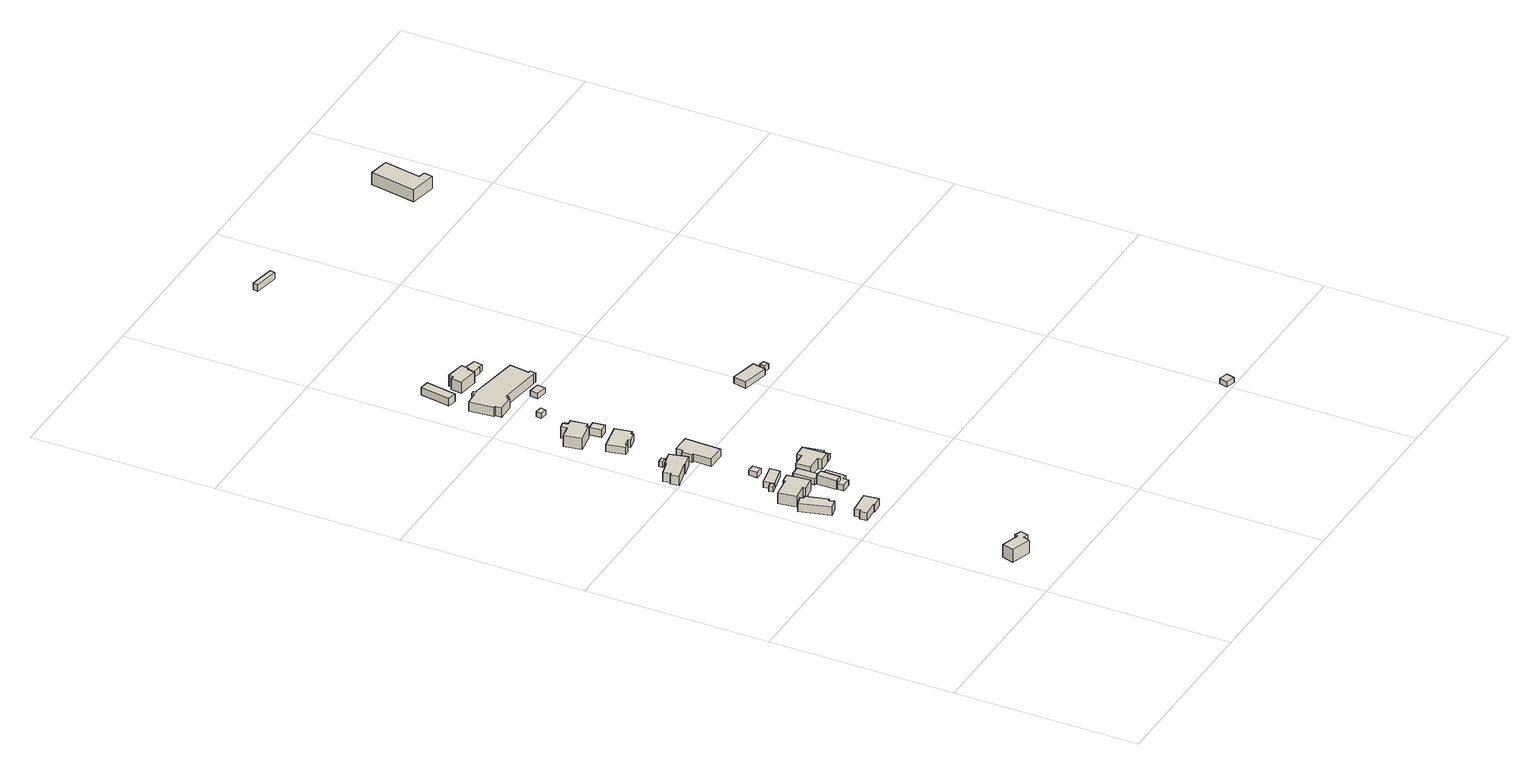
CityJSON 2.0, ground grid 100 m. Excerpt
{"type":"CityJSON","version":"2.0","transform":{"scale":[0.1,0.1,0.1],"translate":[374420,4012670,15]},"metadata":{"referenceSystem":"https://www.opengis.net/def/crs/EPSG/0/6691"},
"CityObjects":{
"building1":{"type":"Building","attributes":{"枝番":1,"利根川水系渡良瀬川洪水浸水想定区域（計画規模）.規模":"L1","利根川水系渡良瀬川洪水浸水想定区域（計画規模）.浸水ランク":"1","利根川水系渡良瀬川洪水浸水想定区域（計画規模）.浸水深":0.05,"利根川水系渡良瀬川洪水浸水想定区域（計画規模）.継続時間":4,"利根川水系渡良瀬川洪水浸水想定区域（想定最大規模）.規模":"L2","利根川水系渡良瀬川洪水浸水想定区域（想定最大規模）.浸水ランク":"2","利根川水系渡良瀬川洪水浸水想定区域（想定最大規模）.浸水深":1.42,"利根川水系渡良瀬川洪水浸水想定区域（想定最大規模）.継続時間":180.5,"利根川水系利根川洪水浸水想定区域（計画規模）.規模":"L1","利根川水系利根川洪水浸水想定区域（計画規模）.浸水ランク":"2","利根川水系利根川洪水浸水想定区域（計画規模）.浸水深":2.4,"利根川水系利根川洪水浸水想定区域（想定最大規模）.規模":"L2","利根川水系利根川洪水浸水想定区域（想定最大規模）.浸水ランク":"3","利根川水系利根川洪水浸水想定区域（想定最大規模）.浸水深":4.63,"usage":"411","measuredHeight":15.8,"BuildingDetails.prefecture":"10","BuildingDetails.city":"10207","BuildingDetails.surveyYear":2016},"geometry":[{"type":"Solid","lod":"1","boundaries":[[[[0,1,2,3,4,5,6,7]],[[6,8,9,7]],[[5,10,8,6]],[[4,11,10,5]],[[3,12,11,4]],[[2,13,12,3]],[[1,14,13,2]],[[0,15,14,1]],[[7,9,15,0]],[[8,10,11,12,13,14,15,9]]]]}]},
"building2":{"type":"Building","attributes":{"枝番":1,"利根川水系渡良瀬川洪水浸水想定区域（計画規模）.規模":"L1","利根川水系渡良瀬川洪水浸水想定区域（計画規模）.浸水ランク":"1","利根川水系渡良瀬川洪水浸水想定区域（計画規模）.浸水深":0.26,"利根川水系渡良瀬川洪水浸水想定区域（想定最大規模）.規模":"L2","利根川水系渡良瀬川洪水浸水想定区域（想定最大規模）.浸水ランク":"2","利根川水系渡良瀬川洪水浸水想定区域（想定最大規模）.浸水深":1.72,"利根川水系渡良瀬川洪水浸水想定区域（想定最大規模）.継続時間":141,"利根川水系利根川洪水浸水想定区域（計画規模）.規模":"L1","利根川水系利根川洪水浸水想定区域（計画規模）.浸水ランク":"2","利根川水系利根川洪水浸水想定区域（計画規模）.浸水深":2.7,"利根川水系利根川洪水浸水想定区域（想定最大規模）.規模":"L2","利根川水系利根川洪水浸水想定区域（想定最大規模）.浸水ランク":"3","利根川水系利根川洪水浸水想定区域（想定最大規模）.浸水深":4.93,"usage":"411","measuredHeight":5.3,"BuildingDetails.prefecture":"10","BuildingDetails.city":"10207","BuildingDetails.surveyYear":2016},"geometry":[{"type":"Solid","lod":"1","boundaries":[[[[16,17,18,19,20,21,22,23]],[[22,24,25,23]],[[21,26,24,22]],[[20,27,26,21]],[[19,28,27,20]],[[18,29,28,19]],[[17,30,29,18]],[[16,31,30,17]],[[23,25,31,16]],[[24,26,27,28,29,30,31,25]]]]}]},
"building3":{"type":"Building","attributes":{"枝番":1,"利根川水系渡良瀬川洪水浸水想定区域（計画規模）.規模":"L1","利根川水系渡良瀬川洪水浸水想定区域（計画規模）.浸水ランク":"1","利根川水系渡良瀬川洪水浸水想定区域（計画規模）.浸水深":0.28,"利根川水系渡良瀬川洪水浸水想定区域（計画規模）.継続時間":3.5,"利根川水系渡良瀬川洪水浸水想定区域（想定最大規模）.規模":"L2","利根川水系渡良瀬川洪水浸水想定区域（想定最大規模）.浸水ランク":"2","利根川水系渡良瀬川洪水浸水想定区域（想定最大規模）.浸水深":1.72,"利根川水系渡良瀬川洪水浸水想定区域（想定最大規模）.継続時間":171.6,"利根川水系利根川洪水浸水想定区域（計画規模）.規模":"L1","利根川水系利根川洪水浸水想定区域（計画規模）.浸水ランク":"2","利根川水系利根川洪水浸水想定区域（計画規模）.浸水深":2.7,"利根川水系利根川洪水浸水想定区域（想定最大規模）.規模":"L2","利根川水系利根川洪水浸水想定区域（想定最大規模）.浸水ランク":"3","利根川水系利根川洪水浸水想定区域（想定最大規模）.浸水深":4.93,"usage":"411","measuredHeight":4.8,"BuildingDetails.prefecture":"10","BuildingDetails.city":"10207","BuildingDetails.surveyYear":2016},"geometry":[{"type":"Solid","lod":"1","boundaries":[[[[32,33,34,35,36,37,38,39]],[[38,40,41,39]],[[37,42,40,38]],[[36,43,42,37]],[[35,44,43,36]],[[34,45,44,35]],[[33,46,45,34]],[[32,47,46,33]],[[39,41,47,32]],[[40,42,43,44,45,46,47,41]]]]}]},
"building4":{"type":"Building","attributes":{"枝番":1,"利根川水系渡良瀬川洪水浸水想定区域（計画規模）.規模":"L1","利根川水系渡良瀬川洪水浸水想定区域（計画規模）.浸水ランク":"1","利根川水系渡良瀬川洪水浸水想定区域（計画規模）.浸水深":0.18,"利根川水系渡良瀬川洪水浸水想定区域（想定最大規模）.規模":"L2","利根川水系渡良瀬川洪水浸水想定区域（想定最大規模）.浸水ランク":"2","利根川水系渡良瀬川洪水浸水想定区域（想定最大規模）.浸水深":1.32,"利根川水系渡良瀬川洪水浸水想定区域（想定最大規模）.継続時間":109.9,"利根川水系利根川洪水浸水想定区域（計画規模）.規模":"L1","利根川水系利根川洪水浸水想定区域（計画規模）.浸水ランク":"2","利根川水系利根川洪水浸水想定区域（計画規模）.浸水深":2.3,"利根川水系利根川洪水浸水想定区域（想定最大規模）.規模":"L2","利根川水系利根川洪水浸水想定区域（想定最大規模）.浸水ランク":"3","利根川水系利根川洪水浸水想定区域（想定最大規模）.浸水深":4.53,"usage":"411","measuredHeight":8.2,"BuildingDetails.prefecture":"10","BuildingDetails.city":"10207","BuildingDetails.surveyYear":2016},"geometry":[{"type":"Solid","lod":"1","boundaries":[[[[48,49,50,51,52,53,54,55]],[[54,56,57,55]],[[53,58,56,54]],[[52,59,58,53]],[[51,60,59,52]],[[50,61,60,51]],[[49,62,61,50]],[[48,63,62,49]],[[55,57,63,48]],[[56,58,59,60,61,62,63,57]]]]}]},
"building5":{"type":"Building","attributes":{"枝番":1,"利根川水系渡良瀬川洪水浸水想定区域（計画規模）.規模":"L1","利根川水系渡良瀬川洪水浸水想定区域（計画規模）.浸水ランク":"1","利根川水系渡良瀬川洪水浸水想定区域（計画規模）.浸水深":0.28,"利根川水系渡良瀬川洪水浸水想定区域（想定最大規模）.規模":"L2","利根川水系渡良瀬川洪水浸水想定区域（想定最大規模）.浸水ランク":"2","利根川水系渡良瀬川洪水浸水想定区域（想定最大規模）.浸水深":1.42,"利根川水系渡良瀬川洪水浸水想定区域（想定最大規模）.継続時間":109.9,"利根川水系利根川洪水浸水想定区域（計画規模）.規模":"L1","利根川水系利根川洪水浸水想定区域（計画規模）.浸水ランク":"2","利根川水系利根川洪水浸水想定区域（計画規模）.浸水深":2.4,"利根川水系利根川洪水浸水想定区域（想定最大規模）.規模":"L2","利根川水系利根川洪水浸水想定区域（想定最大規模）.浸水ランク":"3","利根川水系利根川洪水浸水想定区域（想定最大規模）.浸水深":4.63,"BuildingDetails.prefecture":"10","BuildingDetails.city":"10207"},"geometry":[{"type":"Solid","lod":"1","boundaries":[[[[64,65,66,67]],[[66,68,69,67]],[[65,70,68,66]],[[64,71,70,65]],[[67,69,71,64]],[[68,70,71,69]]]]}]},
"building6":{"type":"Building","attributes":{"枝番":1,"利根川水系渡良瀬川洪水浸水想定区域（計画規模）.規模":"L1","利根川水系渡良瀬川洪水浸水想定区域（計画規模）.浸水ランク":"1","利根川水系渡良瀬川洪水浸水想定区域（計画規模）.浸水深":0.03,"利根川水系渡良瀬川洪水浸水想定区域（想定最大規模）.規模":"L2","利根川水系渡良瀬川洪水浸水想定区域（想定最大規模）.浸水ランク":"2","利根川水系渡良瀬川洪水浸水想定区域（想定最大規模）.浸水深":1.22,"利根川水系渡良瀬川洪水浸水想定区域（想定最大規模）.継続時間":108.7,"利根川水系利根川洪水浸水想定区域（計画規模）.規模":"L1","利根川水系利根川洪水浸水想定区域（計画規模）.浸水ランク":"2","利根川水系利根川洪水浸水想定区域（計画規模）.浸水深":2.2,"利根川水系利根川洪水浸水想定区域（想定最大規模）.規模":"L2","利根川水系利根川洪水浸水想定区域（想定最大規模）.浸水ランク":"3","利根川水系利根川洪水浸水想定区域（想定最大規模）.浸水深":4.43,"usage":"411","measuredHeight":6.3,"BuildingDetails.prefecture":"10","BuildingDetails.city":"10207","BuildingDetails.surveyYear":2016},"geometry":[{"type":"Solid","lod":"1","boundaries":[[[[72,73,74,75,76,77,78,79,80,81]],[[80,82,83,81]],[[79,84,82,80]],[[78,85,84,79]],[[77,86,85,78]],[[76,87,86,77]],[[75,88,87,76]],[[74,89,88,75]],[[73,90,89,74]],[[72,91,90,73]],[[81,83,91,72]],[[82,84,85,86,87,88,89,90,91,83]]]]}]},
"building7":{"type":"Building","attributes":{"枝番":1,"利根川水系渡良瀬川洪水浸水想定区域（計画規模）.規模":"L1","利根川水系渡良瀬川洪水浸水想定区域（計画規模）.浸水ランク":"1","利根川水系渡良瀬川洪水浸水想定区域（計画規模）.浸水深":0.3,"利根川水系渡良瀬川洪水浸水想定区域（想定最大規模）.規模":"L2","利根川水系渡良瀬川洪水浸水想定区域（想定最大規模）.浸水ランク":"2","利根川水系渡良瀬川洪水浸水想定区域（想定最大規模）.浸水深":1.72,"利根川水系渡良瀬川洪水浸水想定区域（想定最大規模）.継続時間":154.5,"利根川水系利根川洪水浸水想定区域（計画規模）.規模":"L1","利根川水系利根川洪水浸水想定区域（計画規模）.浸水ランク":"2","利根川水系利根川洪水浸水想定区域（計画規模）.浸水深":2.7,"利根川水系利根川洪水浸水想定区域（想定最大規模）.規模":"L2","利根川水系利根川洪水浸水想定区域（想定最大規模）.浸水ランク":"3","利根川水系利根川洪水浸水想定区域（想定最大規模）.浸水深":4.93,"usage":"411","measuredHeight":3.7,"BuildingDetails.prefecture":"10","BuildingDetails.city":"10207","BuildingDetails.surveyYear":2016},"geometry":[{"type":"Solid","lod":"1","boundaries":[[[[92,93,94,95]],[[94,96,97,95]],[[93,98,96,94]],[[92,99,98,93]],[[95,97,99,92]],[[96,98,99,97]]]]}]},
"building8":{"type":"Building","attributes":{"枝番":1,"利根川水系渡良瀬川洪水浸水想定区域（計画規模）.規模":"L1","利根川水系渡良瀬川洪水浸水想定区域（計画規模）.浸水ランク":"1","利根川水系渡良瀬川洪水浸水想定区域（計画規模）.浸水深":0.19,"利根川水系渡良瀬川洪水浸水想定区域（想定最大規模）.規模":"L2","利根川水系渡良瀬川洪水浸水想定区域（想定最大規模）.浸水ランク":"2","利根川水系渡良瀬川洪水浸水想定区域（想定最大規模）.浸水深":1.62,"利根川水系渡良瀬川洪水浸水想定区域（想定最大規模）.継続時間":137.9,"利根川水系利根川洪水浸水想定区域（計画規模）.規模":"L1","利根川水系利根川洪水浸水想定区域（計画規模）.浸水ランク":"2","利根川水系利根川洪水浸水想定区域（計画規模）.浸水深":2.6,"利根川水系利根川洪水浸水想定区域（想定最大規模）.規模":"L2","利根川水系利根川洪水浸水想定区域（想定最大規模）.浸水ランク":"3","利根川水系利根川洪水浸水想定区域（想定最大規模）.浸水深":4.83,"usage":"411","measuredHeight":5.4,"BuildingDetails.prefecture":"10","BuildingDetails.city":"10207","BuildingDetails.surveyYear":2016},"geometry":[{"type":"Solid","lod":"1","boundaries":[[[[100,101,102,103,104,105]],[[104,106,107,105]],[[103,108,106,104]],[[102,109,108,103]],[[101,110,109,102]],[[100,111,110,101]],[[105,107,111,100]],[[106,108,109,110,111,107]]]]}]},
"building9":{"type":"Building","attributes":{"枝番":1,"利根川水系渡良瀬川洪水浸水想定区域（計画規模）.規模":"L1","利根川水系渡良瀬川洪水浸水想定区域（計画規模）.浸水ランク":"1","利根川水系渡良瀬川洪水浸水想定区域（計画規模）.浸水深":0.19,"利根川水系渡良瀬川洪水浸水想定区域（想定最大規模）.規模":"L2","利根川水系渡良瀬川洪水浸水想定区域（想定最大規模）.浸水ランク":"2","利根川水系渡良瀬川洪水浸水想定区域（想定最大規模）.浸水深":1.62,"利根川水系渡良瀬川洪水浸水想定区域（想定最大規模）.継続時間":137.9,"利根川水系利根川洪水浸水想定区域（計画規模）.規模":"L1","利根川水系利根川洪水浸水想定区域（計画規模）.浸水ランク":"2","利根川水系利根川洪水浸水想定区域（計画規模）.浸水深":2.6,"利根川水系利根川洪水浸水想定区域（想定最大規模）.規模":"L2","利根川水系利根川洪水浸水想定区域（想定最大規模）.浸水ランク":"3","利根川水系利根川洪水浸水想定区域（想定最大規模）.浸水深":4.83,"usage":"411","measuredHeight":5,"BuildingDetails.prefecture":"10","BuildingDetails.city":"10207","BuildingDetails.surveyYear":2016},"geometry":[{"type":"Solid","lod":"1","boundaries":[[[[112,113,114,115,116,117,118,119]],[[118,120,121,119]],[[117,122,120,118]],[[116,123,122,117]],[[115,124,123,116]],[[114,125,124,115]],[[113,126,125,114]],[[112,127,126,113]],[[119,121,127,112]],[[120,122,123,124,125,126,127,121]]]]}]},
"building10":{"type":"Building","attributes":{"枝番":1,"利根川水系渡良瀬川洪水浸水想定区域（計画規模）.規模":"L1","利根川水系渡良瀬川洪水浸水想定区域（計画規模）.浸水ランク":"1","利根川水系渡良瀬川洪水浸水想定区域（計画規模）.浸水深":0.09,"利根川水系渡良瀬川洪水浸水想定区域（想定最大規模）.規模":"L2","利根川水系渡良瀬川洪水浸水想定区域（想定最大規模）.浸水ランク":"2","利根川水系渡良瀬川洪水浸水想定区域（想定最大規模）.浸水深":1.52,"利根川水系渡良瀬川洪水浸水想定区域（想定最大規模）.継続時間":154.5,"利根川水系利根川洪水浸水想定区域（計画規模）.規模":"L1","利根川水系利根川洪水浸水想定区域（計画規模）.浸水ランク":"2","利根川水系利根川洪水浸水想定区域（計画規模）.浸水深":2.5,"利根川水系利根川洪水浸水想定区域（想定最大規模）.規模":"L2","利根川水系利根川洪水浸水想定区域（想定最大規模）.浸水ランク":"3","利根川水系利根川洪水浸水想定区域（想定最大規模）.浸水深":4.73,"usage":"411","measuredHeight":3.8,"BuildingDetails.prefecture":"10","BuildingDetails.city":"10207","BuildingDetails.surveyYear":2016},"geometry":[{"type":"Solid","lod":"1","boundaries":[[[[128,129,130,131]],[[130,132,133,131]],[[129,134,132,130]],[[128,135,134,129]],[[131,133,135,128]],[[132,134,135,133]]]]}]},
"building11":{"type":"Building","attributes":{"枝番":1,"利根川水系渡良瀬川洪水浸水想定区域（計画規模）.規模":"L1","利根川水系渡良瀬川洪水浸水想定区域（計画規模）.浸水ランク":"2","利根川水系渡良瀬川洪水浸水想定区域（計画規模）.浸水深":0.63,"利根川水系渡良瀬川洪水浸水想定区域（想定最大規模）.規模":"L2","利根川水系渡良瀬川洪水浸水想定区域（想定最大規模）.浸水ランク":"2","利根川水系渡良瀬川洪水浸水想定区域（想定最大規模）.浸水深":2.02,"利根川水系渡良瀬川洪水浸水想定区域（想定最大規模）.継続時間":108.7,"利根川水系利根川洪水浸水想定区域（計画規模）.規模":"L1","利根川水系利根川洪水浸水想定区域（計画規模）.浸水ランク":"3","利根川水系利根川洪水浸水想定区域（計画規模）.浸水深":3,"利根川水系利根川洪水浸水想定区域（想定最大規模）.規模":"L2","利根川水系利根川洪水浸水想定区域（想定最大規模）.浸水ランク":"4","利根川水系利根川洪水浸水想定区域（想定最大規模）.浸水深":5.23,"BuildingDetails.prefecture":"10","BuildingDetails.city":"10207"},"geometry":[{"type":"Solid","lod":"1","boundaries":[[[[136,137,138,139]],[[138,140,141,139]],[[137,142,140,138]],[[136,143,142,137]],[[139,141,143,136]],[[140,142,143,141]]]]}]},
"building12":{"type":"Building","attributes":{"枝番":1,"利根川水系渡良瀬川洪水浸水想定区域（計画規模）.規模":"L1","利根川水系渡良瀬川洪水浸水想定区域（計画規模）.浸水ランク":"1","利根川水系渡良瀬川洪水浸水想定区域（計画規模）.浸水深":0.3,"利根川水系渡良瀬川洪水浸水想定区域（計画規模）.継続時間":2.7,"利根川水系渡良瀬川洪水浸水想定区域（想定最大規模）.規模":"L2","利根川水系渡良瀬川洪水浸水想定区域（想定最大規模）.浸水ランク":"2","利根川水系渡良瀬川洪水浸水想定区域（想定最大規模）.浸水深":1.72,"利根川水系渡良瀬川洪水浸水想定区域（想定最大規模）.継続時間":160.7,"利根川水系利根川洪水浸水想定区域（計画規模）.規模":"L1","利根川水系利根川洪水浸水想定区域（計画規模）.浸水ランク":"2","利根川水系利根川洪水浸水想定区域（計画規模）.浸水深":2.7,"利根川水系利根川洪水浸水想定区域（想定最大規模）.規模":"L2","利根川水系利根川洪水浸水想定区域（想定最大規模）.浸水ランク":"3","利根川水系利根川洪水浸水想定区域（想定最大規模）.浸水深":4.93,"measuredHeight":3.1,"BuildingDetails.prefecture":"10","BuildingDetails.city":"10207"},"geometry":[{"type":"Solid","lod":"1","boundaries":[[[[144,145,146,147]],[[146,148,149,147]],[[145,150,148,146]],[[144,151,150,145]],[[147,149,151,144]],[[148,150,151,149]]]]}]},
"building13":{"type":"Building","attributes":{"枝番":1,"利根川水系渡良瀬川洪水浸水想定区域（計画規模）.規模":"L1","利根川水系渡良瀬川洪水浸水想定区域（計画規模）.浸水ランク":"1","利根川水系渡良瀬川洪水浸水想定区域（計画規模）.浸水深":0.1,"利根川水系渡良瀬川洪水浸水想定区域（想定最大規模）.規模":"L2","利根川水系渡良瀬川洪水浸水想定区域（想定最大規模）.浸水ランク":"2","利根川水系渡良瀬川洪水浸水想定区域（想定最大規模）.浸水深":1.52,"利根川水系渡良瀬川洪水浸水想定区域（想定最大規模）.継続時間":154.5,"利根川水系利根川洪水浸水想定区域（計画規模）.規模":"L1","利根川水系利根川洪水浸水想定区域（計画規模）.浸水ランク":"2","利根川水系利根川洪水浸水想定区域（計画規模）.浸水深":2.5,"利根川水系利根川洪水浸水想定区域（想定最大規模）.規模":"L2","利根川水系利根川洪水浸水想定区域（想定最大規模）.浸水ランク":"3","利根川水系利根川洪水浸水想定区域（想定最大規模）.浸水深":4.73,"usage":"411","measuredHeight":8.3,"BuildingDetails.prefecture":"10","BuildingDetails.city":"10207","BuildingDetails.surveyYear":2016},"geometry":[{"type":"Solid","lod":"1","boundaries":[[[[152,153,154,155,156,157,158,159]],[[158,160,161,159]],[[157,162,160,158]],[[156,163,162,157]],[[155,164,163,156]],[[154,165,164,155]],[[153,166,165,154]],[[152,167,166,153]],[[159,161,167,152]],[[160,162,163,164,165,166,167,161]]]]}]},
"building14":{"type":"Building","attributes":{"枝番":1,"利根川水系渡良瀬川洪水浸水想定区域（計画規模）.規模":"L1","利根川水系渡良瀬川洪水浸水想定区域（計画規模）.浸水ランク":"2","利根川水系渡良瀬川洪水浸水想定区域（計画規模）.浸水深":0.54,"利根川水系渡良瀬川洪水浸水想定区域（想定最大規模）.規模":"L2","利根川水系渡良瀬川洪水浸水想定区域（想定最大規模）.浸水ランク":"2","利根川水系渡良瀬川洪水浸水想定区域（想定最大規模）.浸水深":1.92,"利根川水系渡良瀬川洪水浸水想定区域（想定最大規模）.継続時間":149.2,"利根川水系利根川洪水浸水想定区域（計画規模）.規模":"L1","利根川水系利根川洪水浸水想定区域（計画規模）.浸水ランク":"2","利根川水系利根川洪水浸水想定区域（計画規模）.浸水深":2.9,"利根川水系利根川洪水浸水想定区域（想定最大規模）.規模":"L2","利根川水系利根川洪水浸水想定区域（想定最大規模）.浸水ランク":"4","利根川水系利根川洪水浸水想定区域（想定最大規模）.浸水深":5.13,"usage":"411","measuredHeight":5.5,"BuildingDetails.prefecture":"10","BuildingDetails.city":"10207","BuildingDetails.surveyYear":2016},"geometry":[{"type":"Solid","lod":"1","boundaries":[[[[168,169,170,171,172,173,174,175]],[[174,176,177,175]],[[173,178,176,174]],[[172,179,178,173]],[[171,180,179,172]],[[170,181,180,171]],[[169,182,181,170]],[[168,183,182,169]],[[175,177,183,168]],[[176,178,179,180,181,182,183,177]]]]}]},
"building15":{"type":"Building","attributes":{"枝番":1,"利根川水系渡良瀬川洪水浸水想定区域（計画規模）.規模":"L1","利根川水系渡良瀬川洪水浸水想定区域（計画規模）.浸水ランク":"2","利根川水系渡良瀬川洪水浸水想定区域（計画規模）.浸水深":0.65,"利根川水系渡良瀬川洪水浸水想定区域（計画規模）.継続時間":6,"利根川水系渡良瀬川洪水浸水想定区域（想定最大規模）.規模":"L2","利根川水系渡良瀬川洪水浸水想定区域（想定最大規模）.浸水ランク":"2","利根川水系渡良瀬川洪水浸水想定区域（想定最大規模）.浸水深":2.02,"利根川水系渡良瀬川洪水浸水想定区域（想定最大規模）.継続時間":28.6,"利根川水系利根川洪水浸水想定区域（計画規模）.規模":"L1","利根川水系利根川洪水浸水想定区域（計画規模）.浸水ランク":"3","利根川水系利根川洪水浸水想定区域（計画規模）.浸水深":3,"利根川水系利根川洪水浸水想定区域（想定最大規模）.規模":"L2","利根川水系利根川洪水浸水想定区域（想定最大規模）.浸水ランク":"4","利根川水系利根川洪水浸水想定区域（想定最大規模）.浸水深":5.23,"usage":"411","measuredHeight":5.5,"BuildingDetails.prefecture":"10","BuildingDetails.city":"10207","BuildingDetails.surveyYear":2016},"geometry":[{"type":"Solid","lod":"1","boundaries":[[[[184,185,186,187,188,189,190,191,192,193]],[[192,194,195,193]],[[191,196,194,192]],[[190,197,196,191]],[[189,198,197,190]],[[188,199,198,189]],[[187,200,199,188]],[[186,201,200,187]],[[185,202,201,186]],[[184,203,202,185]],[[193,195,203,184]],[[194,196,197,198,199,200,201,202,203,195]]]]}]},
"building16":{"type":"Building","attributes":{"枝番":1,"利根川水系渡良瀬川洪水浸水想定区域（計画規模）.規模":"L1","利根川水系渡良瀬川洪水浸水想定区域（計画規模）.浸水ランク":"1","利根川水系渡良瀬川洪水浸水想定区域（計画規模）.浸水深":0.27,"利根川水系渡良瀬川洪水浸水想定区域（想定最大規模）.規模":"L2","利根川水系渡良瀬川洪水浸水想定区域（想定最大規模）.浸水ランク":"2","利根川水系渡良瀬川洪水浸水想定区域（想定最大規模）.浸水深":1.62,"利根川水系渡良瀬川洪水浸水想定区域（想定最大規模）.継続時間":88.8,"利根川水系利根川洪水浸水想定区域（計画規模）.規模":"L1","利根川水系利根川洪水浸水想定区域（計画規模）.浸水ランク":"2","利根川水系利根川洪水浸水想定区域（計画規模）.浸水深":2.6,"利根川水系利根川洪水浸水想定区域（想定最大規模）.規模":"L2","利根川水系利根川洪水浸水想定区域（想定最大規模）.浸水ランク":"3","利根川水系利根川洪水浸水想定区域（想定最大規模）.浸水深":4.83,"usage":"411","measuredHeight":7.8,"BuildingDetails.prefecture":"10","BuildingDetails.city":"10207","BuildingDetails.surveyYear":2016},"geometry":[{"type":"Solid","lod":"1","boundaries":[[[[204,205,206,207,208,209,210,211,212,213]],[[212,214,215,213]],[[211,216,214,212]],[[210,217,216,211]],[[209,218,217,210]],[[208,219,218,209]],[[207,220,219,208]],[[206,221,220,207]],[[205,222,221,206]],[[204,223,222,205]],[[213,215,223,204]],[[214,216,217,218,219,220,221,222,223,215]]]]}]},
"building17":{"type":"Building","attributes":{"枝番":1,"利根川水系渡良瀬川洪水浸水想定区域（計画規模）.規模":"L1","利根川水系渡良瀬川洪水浸水想定区域（計画規模）.浸水ランク":"2","利根川水系渡良瀬川洪水浸水想定区域（計画規模）.浸水深":1,"利根川水系渡良瀬川洪水浸水想定区域（計画規模）.継続時間":9.7,"利根川水系渡良瀬川洪水浸水想定区域（想定最大規模）.規模":"L2","利根川水系渡良瀬川洪水浸水想定区域（想定最大規模）.浸水ランク":"2","利根川水系渡良瀬川洪水浸水想定区域（想定最大規模）.浸水深":2.42,"利根川水系渡良瀬川洪水浸水想定区域（想定最大規模）.継続時間":214.3,"利根川水系利根川洪水浸水想定区域（計画規模）.規模":"L1","利根川水系利根川洪水浸水想定区域（計画規模）.浸水ランク":"3","利根川水系利根川洪水浸水想定区域（計画規模）.浸水深":3.4,"利根川水系利根川洪水浸水想定区域（想定最大規模）.規模":"L2","利根川水系利根川洪水浸水想定区域（想定最大規模）.浸水ランク":"4","利根川水系利根川洪水浸水想定区域（想定最大規模）.浸水深":5.63,"measuredHeight":3.2,"BuildingDetails.prefecture":"10","BuildingDetails.city":"10207"},"geometry":[{"type":"Solid","lod":"1","boundaries":[[[[224,225,226,227]],[[226,228,229,227]],[[225,230,228,226]],[[224,231,230,225]],[[227,229,231,224]],[[228,230,231,229]]]]}]},
"building18":{"type":"Building","attributes":{"枝番":1,"利根川水系渡良瀬川洪水浸水想定区域（計画規模）.規模":"L1","利根川水系渡良瀬川洪水浸水想定区域（計画規模）.浸水ランク":"2","利根川水系渡良瀬川洪水浸水想定区域（計画規模）.浸水深":2,"利根川水系渡良瀬川洪水浸水想定区域（計画規模）.継続時間":9.7,"利根川水系渡良瀬川洪水浸水想定区域（想定最大規模）.規模":"L2","利根川水系渡良瀬川洪水浸水想定区域（想定最大規模）.浸水ランク":"3","利根川水系渡良瀬川洪水浸水想定区域（想定最大規模）.浸水深":3.42,"利根川水系渡良瀬川洪水浸水想定区域（想定最大規模）.継続時間":214.3,"利根川水系利根川洪水浸水想定区域（計画規模）.規模":"L1","利根川水系利根川洪水浸水想定区域（計画規模）.浸水ランク":"3","利根川水系利根川洪水浸水想定区域（計画規模）.浸水深":4.4,"利根川水系利根川洪水浸水想定区域（想定最大規模）.規模":"L2","利根川水系利根川洪水浸水想定区域（想定最大規模）.浸水ランク":"4","利根川水系利根川洪水浸水想定区域（想定最大規模）.浸水深":6.63,"measuredHeight":4.8,"BuildingDetails.prefecture":"10","BuildingDetails.city":"10207"},"geometry":[{"type":"Solid","lod":"1","boundaries":[[[[232,233,234,235]],[[234,236,237,235]],[[233,238,236,234]],[[232,239,238,233]],[[235,237,239,232]],[[236,238,239,237]]]]}]},
"building19":{"type":"Building","attributes":{"枝番":1,"利根川水系渡良瀬川洪水浸水想定区域（計画規模）.規模":"L1","利根川水系渡良瀬川洪水浸水想定区域（計画規模）.浸水ランク":"2","利根川水系渡良瀬川洪水浸水想定区域（計画規模）.浸水深":0.56,"利根川水系渡良瀬川洪水浸水想定区域（計画規模）.継続時間":6,"利根川水系渡良瀬川洪水浸水想定区域（想定最大規模）.規模":"L2","利根川水系渡良瀬川洪水浸水想定区域（想定最大規模）.浸水ランク":"2","利根川水系渡良瀬川洪水浸水想定区域（想定最大規模）.浸水深":1.92,"利根川水系渡良瀬川洪水浸水想定区域（想定最大規模）.継続時間":28.6,"利根川水系利根川洪水浸水想定区域（計画規模）.規模":"L1","利根川水系利根川洪水浸水想定区域（計画規模）.浸水ランク":"2","利根川水系利根川洪水浸水想定区域（計画規模）.浸水深":2.9,"利根川水系利根川洪水浸水想定区域（想定最大規模）.規模":"L2","利根川水系利根川洪水浸水想定区域（想定最大規模）.浸水ランク":"4","利根川水系利根川洪水浸水想定区域（想定最大規模）.浸水深":5.13,"usage":"411","measuredHeight":4.6,"BuildingDetails.prefecture":"10","BuildingDetails.city":"10207","BuildingDetails.surveyYear":2016},"geometry":[{"type":"Solid","lod":"1","boundaries":[[[[240,241,242,243]],[[242,244,245,243]],[[241,246,244,242]],[[240,247,246,241]],[[243,245,247,240]],[[244,246,247,245]]]]}]},
"building20":{"type":"Building","attributes":{"枝番":1,"利根川水系渡良瀬川洪水浸水想定区域（計画規模）.規模":"L1","利根川水系渡良瀬川洪水浸水想定区域（計画規模）.浸水ランク":"2","利根川水系渡良瀬川洪水浸水想定区域（計画規模）.浸水深":0.96,"利根川水系渡良瀬川洪水浸水想定区域（想定最大規模）.規模":"L2","利根川水系渡良瀬川洪水浸水想定区域（想定最大規模）.浸水ランク":"2","利根川水系渡良瀬川洪水浸水想定区域（想定最大規模）.浸水深":2.31,"利根川水系渡良瀬川洪水浸水想定区域（想定最大規模）.継続時間":88.8,"利根川水系利根川洪水浸水想定区域（計画規模）.規模":"L1","利根川水系利根川洪水浸水想定区域（計画規模）.浸水ランク":"3","利根川水系利根川洪水浸水想定区域（計画規模）.浸水深":3.3,"利根川水系利根川洪水浸水想定区域（想定最大規模）.規模":"L2","利根川水系利根川洪水浸水想定区域（想定最大規模）.浸水ランク":"4","利根川水系利根川洪水浸水想定区域（想定最大規模）.浸水深":5.53,"measuredHeight":3.3,"BuildingDetails.prefecture":"10","BuildingDetails.city":"10207"},"geometry":[{"type":"Solid","lod":"1","boundaries":[[[[248,249,250,251]],[[250,252,253,251]],[[249,254,252,250]],[[248,255,254,249]],[[251,253,255,248]],[[252,254,255,253]]]]}]},
"building21":{"type":"Building","attributes":{"枝番":1,"利根川水系渡良瀬川洪水浸水想定区域（計画規模）.規模":"L1","利根川水系渡良瀬川洪水浸水想定区域（計画規模）.浸水ランク":"2","利根川水系渡良瀬川洪水浸水想定区域（計画規模）.浸水深":1.05,"利根川水系渡良瀬川洪水浸水想定区域（計画規模）.継続時間":7.3,"利根川水系渡良瀬川洪水浸水想定区域（想定最大規模）.規模":"L2","利根川水系渡良瀬川洪水浸水想定区域（想定最大規模）.浸水ランク":"2","利根川水系渡良瀬川洪水浸水想定区域（想定最大規模）.浸水深":2.42,"利根川水系渡良瀬川洪水浸水想定区域（想定最大規模）.継続時間":199.6,"利根川水系利根川洪水浸水想定区域（計画規模）.規模":"L1","利根川水系利根川洪水浸水想定区域（計画規模）.浸水ランク":"3","利根川水系利根川洪水浸水想定区域（計画規模）.浸水深":3.4,"利根川水系利根川洪水浸水想定区域（想定最大規模）.規模":"L2","利根川水系利根川洪水浸水想定区域（想定最大規模）.浸水ランク":"4","利根川水系利根川洪水浸水想定区域（想定最大規模）.浸水深":5.63,"BuildingDetails.prefecture":"10","BuildingDetails.city":"10207"},"geometry":[{"type":"Solid","lod":"1","boundaries":[[[[256,257,258,259]],[[258,260,261,259]],[[257,262,260,258]],[[256,263,262,257]],[[259,261,263,256]],[[260,262,263,261]]]]}]},
"building22":{"type":"Building","attributes":{"枝番":1,"利根川水系渡良瀬川洪水浸水想定区域（計画規模）.規模":"L1","利根川水系渡良瀬川洪水浸水想定区域（計画規模）.浸水ランク":"2","利根川水系渡良瀬川洪水浸水想定区域（計画規模）.浸水深":1.07,"利根川水系渡良瀬川洪水浸水想定区域（計画規模）.継続時間":6.5,"利根川水系渡良瀬川洪水浸水想定区域（想定最大規模）.規模":"L2","利根川水系渡良瀬川洪水浸水想定区域（想定最大規模）.浸水ランク":"2","利根川水系渡良瀬川洪水浸水想定区域（想定最大規模）.浸水深":2.42,"利根川水系渡良瀬川洪水浸水想定区域（想定最大規模）.継続時間":191.8,"利根川水系利根川洪水浸水想定区域（計画規模）.規模":"L1","利根川水系利根川洪水浸水想定区域（計画規模）.浸水ランク":"3","利根川水系利根川洪水浸水想定区域（計画規模）.浸水深":3.4,"利根川水系利根川洪水浸水想定区域（想定最大規模）.規模":"L2","利根川水系利根川洪水浸水想定区域（想定最大規模）.浸水ランク":"4","利根川水系利根川洪水浸水想定区域（想定最大規模）.浸水深":5.63,"usage":"431","measuredHeight":4.8,"BuildingDetails.prefecture":"10","BuildingDetails.city":"10207","BuildingDetails.surveyYear":2016},"geometry":[{"type":"Solid","lod":"1","boundaries":[[[[264,265,266,267]],[[266,268,269,267]],[[265,270,268,266]],[[264,271,270,265]],[[267,269,271,264]],[[268,270,271,269]]]]}]},
"building23":{"type":"Building","attributes":{"枝番":1,"利根川水系渡良瀬川洪水浸水想定区域（計画規模）.規模":"L1","利根川水系渡良瀬川洪水浸水想定区域（計画規模）.浸水ランク":"2","利根川水系渡良瀬川洪水浸水想定区域（計画規模）.浸水深":0.86,"利根川水系渡良瀬川洪水浸水想定区域（計画規模）.継続時間":6.2,"利根川水系渡良瀬川洪水浸水想定区域（想定最大規模）.規模":"L2","利根川水系渡良瀬川洪水浸水想定区域（想定最大規模）.浸水ランク":"2","利根川水系渡良瀬川洪水浸水想定区域（想定最大規模）.浸水深":2.22,"利根川水系渡良瀬川洪水浸水想定区域（想定最大規模）.継続時間":189.9,"利根川水系利根川洪水浸水想定区域（計画規模）.規模":"L1","利根川水系利根川洪水浸水想定区域（計画規模）.浸水ランク":"3","利根川水系利根川洪水浸水想定区域（計画規模）.浸水深":3.2,"利根川水系利根川洪水浸水想定区域（想定最大規模）.規模":"L2","利根川水系利根川洪水浸水想定区域（想定最大規模）.浸水ランク":"4","利根川水系利根川洪水浸水想定区域（想定最大規模）.浸水深":5.43,"measuredHeight":6.9,"BuildingDetails.prefecture":"10","BuildingDetails.city":"10207"},"geometry":[{"type":"Solid","lod":"1","boundaries":[[[[272,273,274,275,276,277,278,279,280,281,282,283,284,285,286,287,288,289]],[[288,290,291,289]],[[287,292,290,288]],[[286,293,292,287]],[[285,294,293,286]],[[284,295,294,285]],[[283,296,295,284]],[[282,297,296,283]],[[281,298,297,282]],[[280,299,298,281]],[[279,300,299,280]],[[278,301,300,279]],[[277,302,301,278]],[[276,303,302,277]],[[275,304,303,276]],[[274,305,304,275]],[[273,306,305,274]],[[272,307,306,273]],[[289,291,307,272]],[[290,292,293,294,295,296,297,298,299,300,301,302,303,304,305,306,307,291]]]]}]},
"building24":{"type":"Building","attributes":{"枝番":1,"利根川水系渡良瀬川洪水浸水想定区域（計画規模）.規模":"L1","利根川水系渡良瀬川洪水浸水想定区域（計画規模）.浸水ランク":"2","利根川水系渡良瀬川洪水浸水想定区域（計画規模）.浸水深":0.75,"利根川水系渡良瀬川洪水浸水想定区域（計画規模）.継続時間":7.3,"利根川水系渡良瀬川洪水浸水想定区域（想定最大規模）.規模":"L2","利根川水系渡良瀬川洪水浸水想定区域（想定最大規模）.浸水ランク":"2","利根川水系渡良瀬川洪水浸水想定区域（想定最大規模）.浸水深":2.12,"利根川水系渡良瀬川洪水浸水想定区域（想定最大規模）.継続時間":199.6,"利根川水系利根川洪水浸水想定区域（計画規模）.規模":"L1","利根川水系利根川洪水浸水想定区域（計画規模）.浸水ランク":"3","利根川水系利根川洪水浸水想定区域（計画規模）.浸水深":3.1,"利根川水系利根川洪水浸水想定区域（想定最大規模）.規模":"L2","利根川水系利根川洪水浸水想定区域（想定最大規模）.浸水ランク":"4","利根川水系利根川洪水浸水想定区域（想定最大規模）.浸水深":5.33,"BuildingDetails.prefecture":"10","BuildingDetails.city":"10207"},"geometry":[{"type":"Solid","lod":"1","boundaries":[[[[308,309,310,311]],[[310,312,313,311]],[[309,314,312,310]],[[308,315,314,309]],[[311,313,315,308]],[[312,314,315,313]]]]}]},
"building25":{"type":"Building","attributes":{"枝番":1,"利根川水系渡良瀬川洪水浸水想定区域（計画規模）.規模":"L1","利根川水系渡良瀬川洪水浸水想定区域（計画規模）.浸水ランク":"2","利根川水系渡良瀬川洪水浸水想定区域（計画規模）.浸水深":0.97,"利根川水系渡良瀬川洪水浸水想定区域（計画規模）.継続時間":10.4,"利根川水系渡良瀬川洪水浸水想定区域（想定最大規模）.規模":"L2","利根川水系渡良瀬川洪水浸水想定区域（想定最大規模）.浸水ランク":"2","利根川水系渡良瀬川洪水浸水想定区域（想定最大規模）.浸水深":2.31,"利根川水系渡良瀬川洪水浸水想定区域（想定最大規模）.継続時間":216.1,"利根川水系利根川洪水浸水想定区域（計画規模）.規模":"L1","利根川水系利根川洪水浸水想定区域（計画規模）.浸水ランク":"3","利根川水系利根川洪水浸水想定区域（計画規模）.浸水深":3.3,"利根川水系利根川洪水浸水想定区域（想定最大規模）.規模":"L2","利根川水系利根川洪水浸水想定区域（想定最大規模）.浸水ランク":"4","利根川水系利根川洪水浸水想定区域（想定最大規模）.浸水深":5.53,"usage":"411","measuredHeight":7.3,"BuildingDetails.prefecture":"10","BuildingDetails.city":"10207","BuildingDetails.surveyYear":2016},"geometry":[{"type":"Solid","lod":"1","boundaries":[[[[316,317,318,319,320,321,322,323]],[[322,324,325,323]],[[321,326,324,322]],[[320,327,326,321]],[[319,328,327,320]],[[318,329,328,319]],[[317,330,329,318]],[[316,331,330,317]],[[323,325,331,316]],[[324,326,327,328,329,330,331,325]]]]}]},
"building26":{"type":"Building","attributes":{"枝番":1,"利根川水系渡良瀬川洪水浸水想定区域（計画規模）.規模":"L1","利根川水系渡良瀬川洪水浸水想定区域（計画規模）.浸水ランク":"2","利根川水系渡良瀬川洪水浸水想定区域（計画規模）.浸水深":1.07,"利根川水系渡良瀬川洪水浸水想定区域（計画規模）.継続時間":10.4,"利根川水系渡良瀬川洪水浸水想定区域（想定最大規模）.規模":"L2","利根川水系渡良瀬川洪水浸水想定区域（想定最大規模）.浸水ランク":"2","利根川水系渡良瀬川洪水浸水想定区域（想定最大規模）.浸水深":2.42,"利根川水系渡良瀬川洪水浸水想定区域（想定最大規模）.継続時間":216.1,"利根川水系矢場川洪水浸水想定区域（想定最大規模）.規模":"L2","利根川水系矢場川洪水浸水想定区域（想定最大規模）.浸水ランク":"1","利根川水系矢場川洪水浸水想定区域（想定最大規模）.浸水深":0.18,"利根川水系利根川洪水浸水想定区域（計画規模）.規模":"L1","利根川水系利根川洪水浸水想定区域（計画規模）.浸水ランク":"3","利根川水系利根川洪水浸水想定区域（計画規模）.浸水深":3.4,"利根川水系利根川洪水浸水想定区域（想定最大規模）.規模":"L2","利根川水系利根川洪水浸水想定区域（想定最大規模）.浸水ランク":"4","利根川水系利根川洪水浸水想定区域（想定最大規模）.浸水深":5.63,"usage":"411","measuredHeight":3.9,"BuildingDetails.prefecture":"10","BuildingDetails.city":"10207","BuildingDetails.surveyYear":2016},"geometry":[{"type":"Solid","lod":"1","boundaries":[[[[332,333,334,335,336,337]],[[336,338,339,337]],[[335,340,338,336]],[[334,341,340,335]],[[333,342,341,334]],[[332,343,342,333]],[[337,339,343,332]],[[338,340,341,342,343,339]]]]}]},
"building27":{"type":"Building","attributes":{"枝番":1,"利根川水系渡良瀬川洪水浸水想定区域（計画規模）.規模":"L1","利根川水系渡良瀬川洪水浸水想定区域（計画規模）.浸水ランク":"2","利根川水系渡良瀬川洪水浸水想定区域（計画規模）.浸水深":1.34,"利根川水系渡良瀬川洪水浸水想定区域（計画規模）.継続時間":32.1,"利根川水系渡良瀬川洪水浸水想定区域（想定最大規模）.規模":"L2","利根川水系渡良瀬川洪水浸水想定区域（想定最大規模）.浸水ランク":"2","利根川水系渡良瀬川洪水浸水想定区域（想定最大規模）.浸水深":2.72,"利根川水系渡良瀬川洪水浸水想定区域（想定最大規模）.継続時間":241.4,"利根川水系利根川洪水浸水想定区域（計画規模）.規模":"L1","利根川水系利根川洪水浸水想定区域（計画規模）.浸水ランク":"3","利根川水系利根川洪水浸水想定区域（計画規模）.浸水深":3.7,"利根川水系利根川洪水浸水想定区域（想定最大規模）.規模":"L2","利根川水系利根川洪水浸水想定区域（想定最大規模）.浸水ランク":"4","利根川水系利根川洪水浸水想定区域（想定最大規模）.浸水深":5.93,"usage":"411","measuredHeight":4.5,"BuildingDetails.prefecture":"10","BuildingDetails.city":"10207","BuildingDetails.surveyYear":2016},"geometry":[{"type":"Solid","lod":"1","boundaries":[[[[344,345,346,347]],[[346,348,349,347]],[[345,350,348,346]],[[344,351,350,345]],[[347,349,351,344]],[[348,350,351,349]]]]}]},
"building28":{"type":"Building","attributes":{"枝番":1,"利根川水系渡良瀬川洪水浸水想定区域（計画規模）.規模":"L1","利根川水系渡良瀬川洪水浸水想定区域（計画規模）.浸水ランク":"2","利根川水系渡良瀬川洪水浸水想定区域（計画規模）.浸水深":1.34,"利根川水系渡良瀬川洪水浸水想定区域（計画規模）.継続時間":26.3,"利根川水系渡良瀬川洪水浸水想定区域（想定最大規模）.規模":"L2","利根川水系渡良瀬川洪水浸水想定区域（想定最大規模）.浸水ランク":"2","利根川水系渡良瀬川洪水浸水想定区域（想定最大規模）.浸水深":2.72,"利根川水系渡良瀬川洪水浸水想定区域（想定最大規模）.継続時間":236.2,"利根川水系利根川洪水浸水想定区域（計画規模）.規模":"L1","利根川水系利根川洪水浸水想定区域（計画規模）.浸水ランク":"3","利根川水系利根川洪水浸水想定区域（計画規模）.浸水深":3.7,"利根川水系利根川洪水浸水想定区域（想定最大規模）.規模":"L2","利根川水系利根川洪水浸水想定区域（想定最大規模）.浸水ランク":"4","利根川水系利根川洪水浸水想定区域（想定最大規模）.浸水深":5.93,"BuildingDetails.prefecture":"10","BuildingDetails.city":"10207"},"geometry":[{"type":"Solid","lod":"1","boundaries":[[[[352,353,354,355]],[[354,356,357,355]],[[353,358,356,354]],[[352,359,358,353]],[[355,357,359,352]],[[356,358,359,357]]]]}]},
"building29":{"type":"Building","attributes":{"枝番":1,"利根川水系渡良瀬川洪水浸水想定区域（計画規模）.規模":"L1","利根川水系渡良瀬川洪水浸水想定区域（計画規模）.浸水ランク":"2","利根川水系渡良瀬川洪水浸水想定区域（計画規模）.浸水深":1.48,"利根川水系渡良瀬川洪水浸水想定区域（計画規模）.継続時間":8.9,"利根川水系渡良瀬川洪水浸水想定区域（想定最大規模）.規模":"L2","利根川水系渡良瀬川洪水浸水想定区域（想定最大規模）.浸水ランク":"2","利根川水系渡良瀬川洪水浸水想定区域（想定最大規模）.浸水深":2.92,"利根川水系渡良瀬川洪水浸水想定区域（想定最大規模）.継続時間":211.9,"利根川水系利根川洪水浸水想定区域（計画規模）.規模":"L1","利根川水系利根川洪水浸水想定区域（計画規模）.浸水ランク":"3","利根川水系利根川洪水浸水想定区域（計画規模）.浸水深":3.9,"利根川水系利根川洪水浸水想定区域（想定最大規模）.規模":"L2","利根川水系利根川洪水浸水想定区域（想定最大規模）.浸水ランク":"4","利根川水系利根川洪水浸水想定区域（想定最大規模）.浸水深":6.13,"measuredHeight":3.2,"BuildingDetails.prefecture":"10","BuildingDetails.city":"10207"},"geometry":[{"type":"Solid","lod":"1","boundaries":[[[[360,361,362,363]],[[362,364,365,363]],[[361,366,364,362]],[[360,367,366,361]],[[363,365,367,360]],[[364,366,367,365]]]]}]},
"building30":{"type":"Building","attributes":{"枝番":1,"利根川水系渡良瀬川洪水浸水想定区域（計画規模）.規模":"L1","利根川水系渡良瀬川洪水浸水想定区域（計画規模）.浸水ランク":"2","利根川水系渡良瀬川洪水浸水想定区域（計画規模）.浸水深":0.58,"利根川水系渡良瀬川洪水浸水想定区域（計画規模）.継続時間":4.7,"利根川水系渡良瀬川洪水浸水想定区域（想定最大規模）.規模":"L2","利根川水系渡良瀬川洪水浸水想定区域（想定最大規模）.浸水ランク":"2","利根川水系渡良瀬川洪水浸水想定区域（想定最大規模）.浸水深":1.92,"利根川水系渡良瀬川洪水浸水想定区域（想定最大規模）.継続時間":171.1,"利根川水系利根川洪水浸水想定区域（計画規模）.規模":"L1","利根川水系利根川洪水浸水想定区域（計画規模）.浸水ランク":"2","利根川水系利根川洪水浸水想定区域（計画規模）.浸水深":2.9,"利根川水系利根川洪水浸水想定区域（想定最大規模）.規模":"L2","利根川水系利根川洪水浸水想定区域（想定最大規模）.浸水ランク":"4","利根川水系利根川洪水浸水想定区域（想定最大規模）.浸水深":5.13,"measuredHeight":4,"BuildingDetails.prefecture":"10","BuildingDetails.city":"10207"},"geometry":[{"type":"Solid","lod":"1","boundaries":[[[[368,369,370,371]],[[370,372,373,371]],[[369,374,372,370]],[[368,375,374,369]],[[371,373,375,368]],[[372,374,375,373]]]]}]},
"building31":{"type":"Building","attributes":{"枝番":1,"利根川水系渡良瀬川洪水浸水想定区域（計画規模）.規模":"L1","利根川水系渡良瀬川洪水浸水想定区域（計画規模）.浸水ランク":"2","利根川水系渡良瀬川洪水浸水想定区域（計画規模）.浸水深":0.76,"利根川水系渡良瀬川洪水浸水想定区域（計画規模）.継続時間":3.7,"利根川水系渡良瀬川洪水浸水想定区域（想定最大規模）.規模":"L2","利根川水系渡良瀬川洪水浸水想定区域（想定最大規模）.浸水ランク":"2","利根川水系渡良瀬川洪水浸水想定区域（想定最大規模）.浸水深":2.12,"利根川水系渡良瀬川洪水浸水想定区域（想定最大規模）.継続時間":163.5,"利根川水系利根川洪水浸水想定区域（計画規模）.規模":"L1","利根川水系利根川洪水浸水想定区域（計画規模）.浸水ランク":"3","利根川水系利根川洪水浸水想定区域（計画規模）.浸水深":3.1,"利根川水系利根川洪水浸水想定区域（想定最大規模）.規模":"L2","利根川水系利根川洪水浸水想定区域（想定最大規模）.浸水ランク":"4","利根川水系利根川洪水浸水想定区域（想定最大規模）.浸水深":5.33,"usage":"431","measuredHeight":7.2,"BuildingDetails.prefecture":"10","BuildingDetails.city":"10207","BuildingDetails.surveyYear":2016},"geometry":[{"type":"Solid","lod":"1","boundaries":[[[[376,377,378,379,380,381]],[[380,382,383,381]],[[379,384,382,380]],[[378,385,384,379]],[[377,386,385,378]],[[376,387,386,377]],[[381,383,387,376]],[[382,384,385,386,387,383]]]]}]}
},
"vertices":[
[143,254,13],[164,317,13],[261,286,13],[266,303,13],[306,290,13],[292,246,13],[266,254,13],[254,218,13],[266,254,86],[254,218,86],[292,246,86],[306,290,86],[266,303,86],[261,286,86],[164,317,86],[143,254,86],
[77,1383,11],[126,1397,11],[131,1379,11],[147,1383,11],[179,1264,11],[165,1260,11],[173,1233,11],[122,1219,11],[173,1233,60],[122,1219,60],[165,1260,60],[179,1264,60],[147,1383,60],[131,1379,60],[126,1397,60],[77,1383,60],
[158,1090,9],[171,1091,9],[167,1123,9],[293,1136,9],[302,1055,9],[244,1050,9],[244,1057,9],[162,1049,9],[244,1057,51],[162,1049,51],[244,1050,51],[302,1055,51],[293,1136,51],[167,1123,51],[171,1091,51],[158,1090,51],
[189,1413,14],[107,1402,14],[94,1502,14],[204,1516,14],[203,1527,14],[253,1533,14],[269,1409,14],[191,1399,14],[269,1409,75],[191,1399,75],[253,1533,75],[203,1527,75],[204,1516,75],[94,1502,75],[107,1402,75],[189,1413,75],
[167,1586,15],[196,1593,15],[201,1570,15],[172,1564,15],[201,1570,45],[172,1564,45],[196,1593,45],[167,1586,45],
[9,2040,16],[23,2043,16],[14,2083,16],[93,2103,16],[91,2111,16],[170,2130,16],[194,2033,16],[123,2015,16],[122,2020,16],[19,1996,16],[122,2020,69],[19,1996,69],[123,2015,69],[194,2033,69],[170,2130,69],[91,2111,69],[93,2103,69],[14,2083,69],[23,2043,69],[9,2040,69],
[195,1631,9],[314,1655,9],[316,1598,9],[207,1573,9],[316,1598,42],[207,1573,42],[314,1655,42],[195,1631,42],
[341,1302,12],[333,1302,12],[334,1411,12],[376,1410,12],[376,1404,12],[374,1302,12],[376,1404,63],[374,1302,63],[376,1410,63],[334,1411,63],[333,1302,63],[341,1302,63],
[341,1268,10],[341,1302,10],[374,1302,10],[376,1404,10],[422,1403,10],[421,1296,10],[393,1296,10],[392,1267,10],[393,1296,44],[392,1267,44],[421,1296,44],[422,1403,44],[376,1404,44],[374,1302,44],[341,1302,44],[341,1268,44],
[320,1532,14],[369,1532,14],[370,1415,14],[321,1414,14],[370,1415,48],[321,1414,48],[369,1532,48],[320,1532,48],
[127,2161,13],[160,2165,13],[163,2145,13],[129,2141,13],[163,2145,43],[129,2141,43],[160,2165,43],[127,2161,43],
[256,1693,10],[259,1741,10],[300,1739,10],[297,1691,10],[300,1739,40],[297,1691,40],[259,1741,40],[256,1693,40],
[460,1468,11],[376,1463,11],[371,1543,11],[448,1548,11],[446,1575,11],[515,1579,11],[521,1447,11],[461,1444,11],[521,1447,69],[461,1444,69],[515,1579,69],[446,1575,69],[448,1548,69],[371,1543,69],[376,1463,69],[460,1468,69],
[244,1935,11],[246,2034,11],[234,2034,11],[234,2092,11],[252,2092,11],[252,2131,11],[348,2130,11],[342,1933,11],[348,2130,54],[342,1933,54],[252,2131,54],[252,2092,54],[234,2092,54],[234,2034,54],[246,2034,54],[244,1935,54],
[134,2452,10],[277,2478,10],[293,2388,10],[273,2385,10],[276,2372,10],[221,2360,10],[217,2374,10],[179,2367,10],[180,2357,10],[152,2352,10],[180,2357,51],[152,2352,51],[179,2367,51],[217,2374,51],[221,2360,51],[276,2372,51],[273,2385,51],[293,2388,51],[277,2478,51],[134,2452,51],
[79,2656,11],[146,2666,11],[141,2700,11],[174,2705,11],[179,2677,11],[209,2682,11],[223,2594,11],[200,2591,11],[202,2578,11],[95,2561,11],[202,2578,76],[95,2561,76],[200,2591,76],[223,2594,76],[209,2682,76],[179,2677,76],[174,2705,76],[141,2700,76],[146,2666,76],[79,2656,76],
[533,1478,11],[558,1482,11],[563,1453,11],[538,1449,11],[563,1453,41],[538,1449,41],[558,1482,41],[533,1478,41],
[515,1591,6],[554,1595,6],[573,1488,6],[527,1483,6],[573,1488,43],[527,1483,43],[554,1595,43],[515,1591,43],
[232,2590,8],[278,2595,8],[285,2532,8],[239,2526,8],[285,2532,50],[239,2526,50],[278,2595,50],[232,2590,50],
[203,2717,8],[235,2726,8],[247,2685,8],[214,2676,8],[247,2685,38],[214,2676,38],[235,2726,38],[203,2717,38],
[256,2864,7],[261,2893,7],[299,2886,7],[293,2857,7],[299,2886,37],[293,2857,37],[261,2893,37],[256,2864,37],
[161,3315,2],[189,3479,2],[239,3471,2],[211,3307,2],[239,3471,45],[211,3307,45],[189,3479,45],[161,3315,45],
[511,3034,7],[285,3064,7],[285,3054,7],[270,3053,7],[269,3040,7],[180,3039,7],[180,3074,7],[170,3074,7],[157,3206,7],[232,3212,7],[231,3227,7],[250,3228,7],[251,3215,7],[262,3216,7],[537,3171,7],[520,3065,7],[535,3063,7],[530,3031,7],[535,3063,60],[530,3031,60],[520,3065,60],[537,3171,60],[262,3216,60],[251,3215,60],[250,3228,60],[231,3227,60],[232,3212,60],[157,3206,60],[170,3074,60],[180,3074,60],[180,3039,60],[269,3040,60],[270,3053,60],[285,3054,60],[285,3064,60],[511,3034,60],
[400,2954,9],[407,2999,9],[469,2989,9],[462,2944,9],[469,2989,39],[462,2944,39],[407,2999,39],[400,2954,39],
[280,3309,7],[290,3367,7],[305,3364,7],[310,3390,7],[413,3373,7],[406,3332,7],[397,3333,7],[389,3291,7],[397,3333,71],[389,3291,71],[406,3332,71],[413,3373,71],[310,3390,71],[305,3364,71],[290,3367,71],[280,3309,71],
[416,3319,7],[427,3374,7],[514,3355,7],[504,3307,7],[479,3312,7],[478,3306,7],[479,3312,41],[478,3306,41],[504,3307,41],[514,3355,41],[427,3374,41],[416,3319,41],
[941,2099,3],[957,2171,3],[1102,2139,3],[1087,2068,3],[1102,2139,40],[1087,2068,40],[957,2171,40],[941,2099,40],
[1119,2085,2],[1126,2115,2],[1153,2109,2],[1146,2078,2],[1153,2109,32],[1146,2078,32],[1126,2115,32],[1119,2085,32],
[1996,24,3],[2009,69,3],[2060,54,3],[2047,9,3],[2060,54,33],[2047,9,33],[2009,69,33],[1996,24,33],
[633,4588,10],[638,4615,10],[774,4590,10],[769,4563,10],[774,4590,48],[769,4563,48],[638,4615,48],[633,4588,48],
[1677,4265,9],[1722,4516,9],[1832,4496,9],[1795,4295,9],[1833,4288,9],[1824,4239,9],[1833,4288,78],[1824,4239,78],[1795,4295,78],[1832,4496,78],[1722,4516,78],[1677,4265,78]
]}
